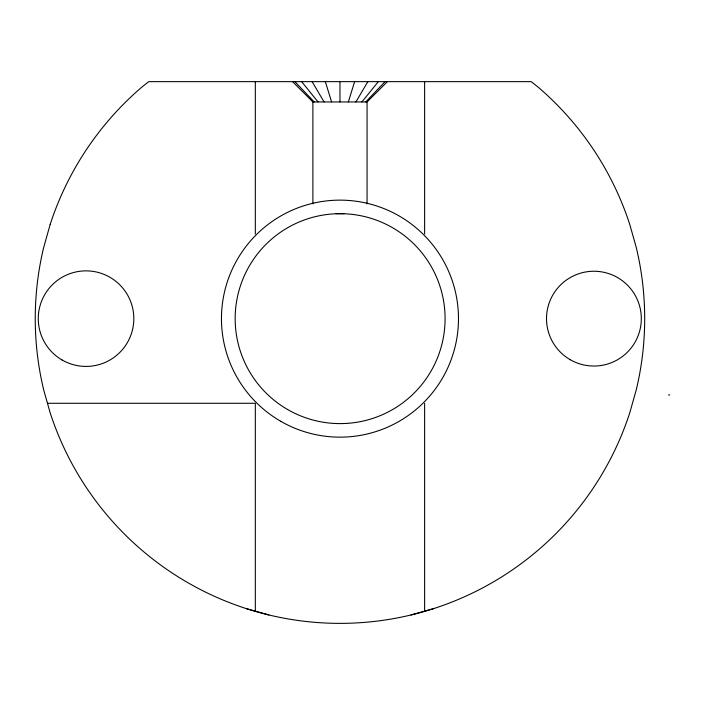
<?xml version="1.0" encoding="UTF-8"?>
<svg xmlns="http://www.w3.org/2000/svg" width="705" height="705" viewBox="0 0 705 705"><rect width="100%" height="100%" fill="white"/><g stroke="black" fill="none" stroke-linecap="round" stroke-linejoin="round"><path stroke-width="1.06" d="M348.34 101.952L354.624 81.639M355.893 101.952L367.834 81.639M361.885 101.952L378.321 81.639M365.736 101.952L385.053 81.639M367.058 203.824L367.058 101.952L387.371 81.639M411.112 614.945L434.139 608.45M668.507 394.967L669.75 394.906M292.575 81.639L312.888 101.952L367.058 101.952M335.968 213.685L343.978 213.685M47.482 403.286L255.325 403.286L255.325 611.138M245.807 608.45L268.834 614.945M294.893 81.639L314.21 101.952M301.625 81.639L318.061 101.952M312.112 81.639L324.053 101.952M325.322 81.639L331.606 101.952M424.621 81.639L424.621 233.998M424.621 403.286L424.621 611.138M339.969 81.639L339.969 101.952M312.888 101.952L312.888 203.824M255.325 81.639L255.325 233.998M50.161 224.481L43.666 247.508A304.719 304.719 0 0 0 43.666 389.777L50.161 412.804A304.719 304.719 0 0 0 629.776 412.804L636.271 389.777A304.719 304.719 0 0 0 636.271 247.508L629.776 224.481A304.719 304.719 0 0 0 537.871 86.927L531.156 81.639L148.79 81.639L142.075 86.927A304.719 304.719 0 0 0 50.161 224.481M287.649 409.543A104.957 104.957 0 0 0 445.084 318.642A104.957 104.957 0 0 0 287.649 227.741A104.957 104.957 0 0 0 287.649 409.543M280.722 421.273A118.502 118.502 0 0 0 458.479 318.642A118.502 118.502 0 0 0 280.722 216.012A118.502 118.502 0 0 0 280.722 421.273M570.204 359.691A47.402 47.402 0 0 0 641.312 318.642A47.402 47.402 0 0 0 570.204 277.594A47.402 47.402 0 0 0 570.204 359.691M62.146 360.017A47.781 47.781 0 0 0 133.818 318.642A47.781 47.781 0 0 0 62.146 277.268A47.781 47.781 0 0 0 62.146 360.017"/></g></svg>
